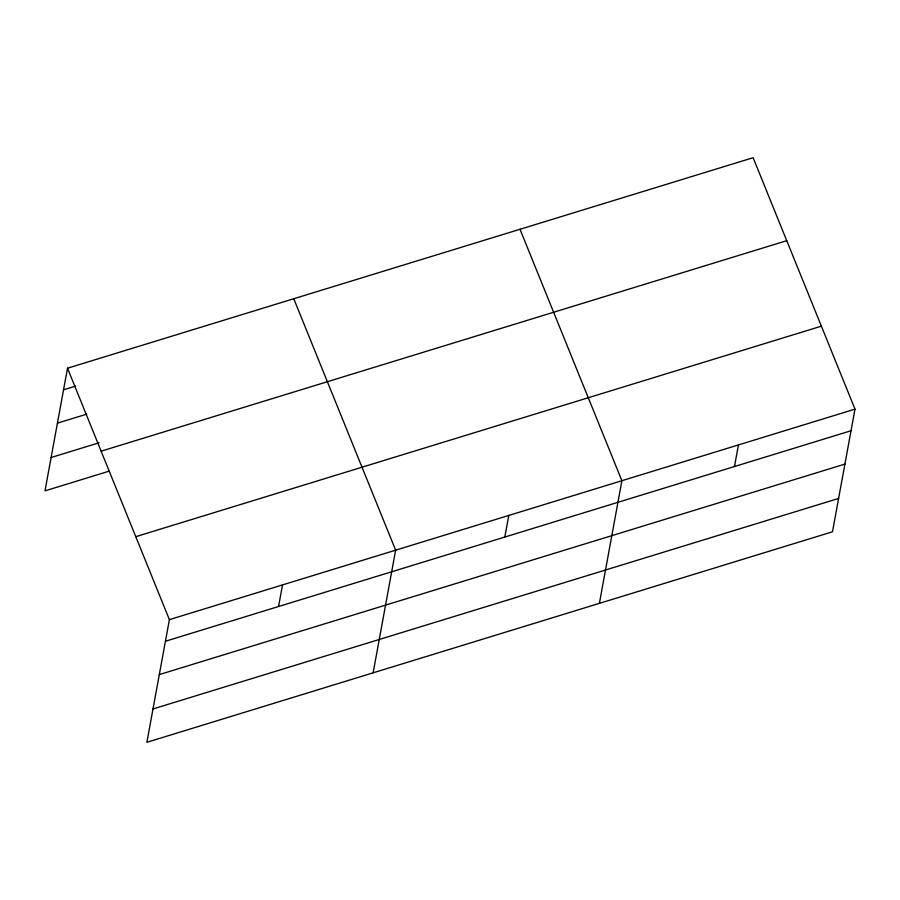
<?xml version="1.0" encoding="UTF-8"?>
<svg xmlns="http://www.w3.org/2000/svg" width="900" height="900" viewBox="0 0 900 900"><rect width="100%" height="100%" fill="white"/><g stroke="black" fill="none" stroke-linecap="round" stroke-linejoin="round"><path stroke-width="1.35" d="M67.511 368.213L169.391 619.65L146.88 742.298L832.489 531.788L855 409.14L753.12 157.703L67.511 368.213L45 490.86L108.877 471.24M278.55 606.51L282.521 584.921M373.129 672.829L395.64 550.181L293.76 298.744M504.81 537.041L508.77 515.452M599.389 603.36L621.889 480.713L520.009 229.275M734.479 466.526L738.45 444.926M63.551 389.801L75.521 386.134M57.431 423.157L86.704 414.157M51.12 457.515L99.034 442.8M101.126 451.181L786.735 240.683M135.776 536.681L821.374 326.171M169.391 619.65L855 409.14M165.431 641.25L851.04 430.74M159.311 674.595L844.92 464.085M153 708.952L838.609 498.442"/></g></svg>
